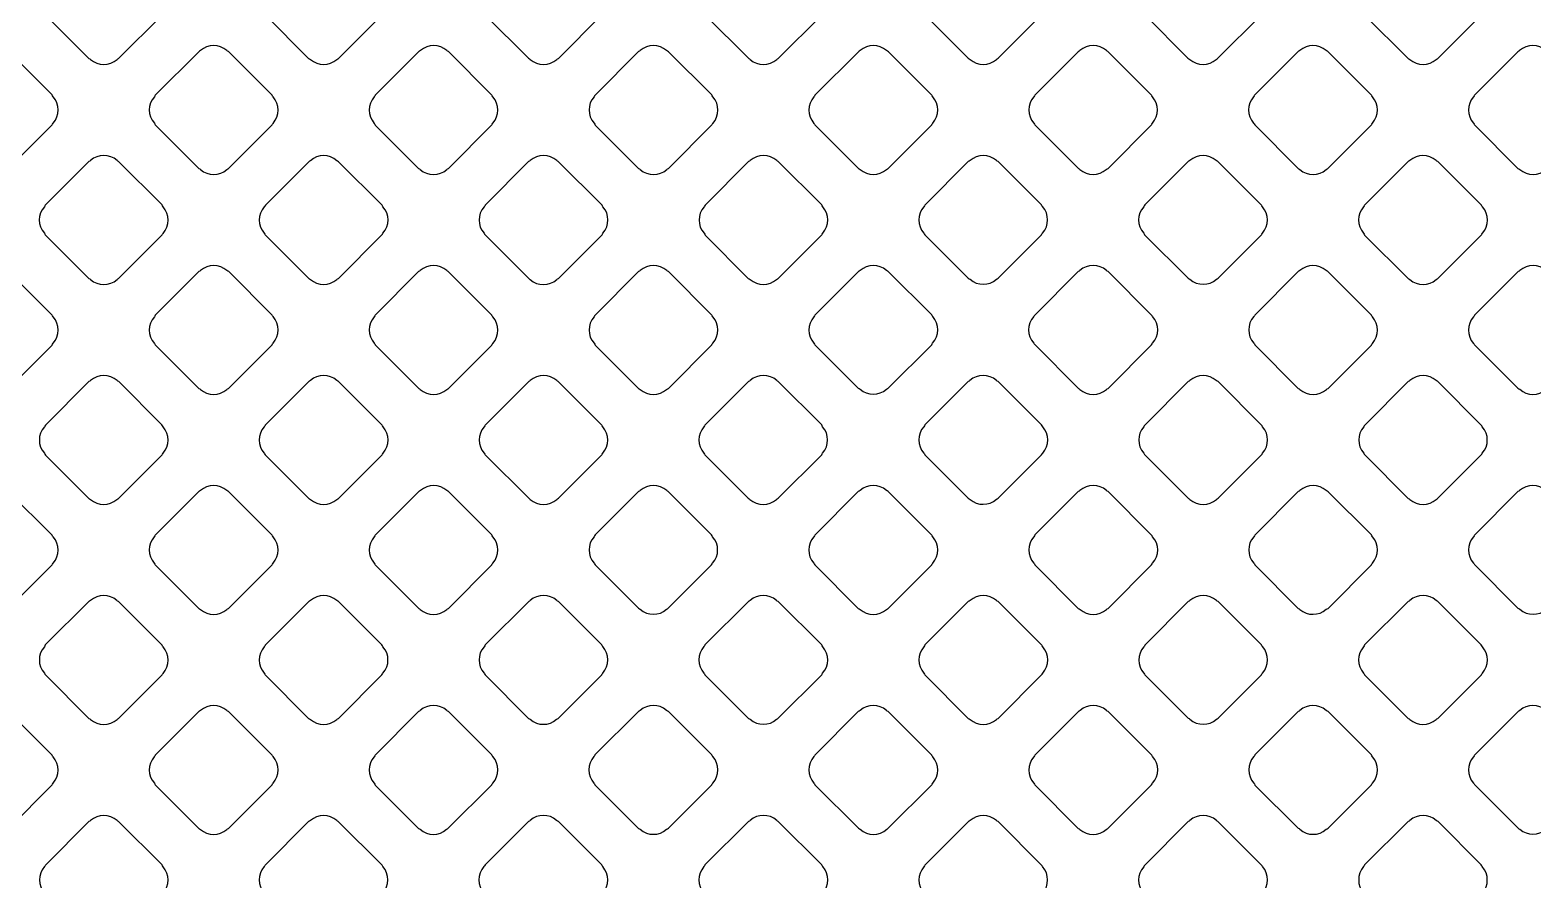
# Model space of a CAD drawing. Extents: x 3811 to 4077, y -444 to -307.
# Drawn here: x 3992.028 to 3993.501, y -380.767 to -379.935 of the extents above; entities that cross this region are included whole.
import ezdxf

# ---------------------------------------------------------------- set-up
doc = ezdxf.new("R2010")
doc.units = 0
doc.layers.add('gbr-dxf', color=7, linetype='Continuous')

msp = doc.modelspace()

# ---------------------------------------------------------------- linework, layer by layer
at = {"layer": 'gbr-dxf', "linetype": 'Continuous'}
for points in [[(3992.0423, -379.8923, 0.378939), (3992.0423, -379.9182, -0.096259), (3992.0433, -379.9199), (3992.0861, -379.9626, -0.092187), (3992.0876, -379.9636, 0.379201), (3992.1136, -379.9636, -0.095956), (3992.1152, -379.9626), (3992.1577, -379.9201, -0.096332), (3992.1587, -379.9184, 0.37981), (3992.1587, -379.8925, -0.100902), (3992.1577, -379.8907), (3992.115, -379.8481, -0.088334), (3992.1135, -379.8471, 0.3795), (3992.0875, -379.8471, -0.096259), (3992.0859, -379.8481), (3992.0433, -379.8907, -0.095895)], [(3992.2578, -379.9184, -0.092061), (3992.2587, -379.92), (3992.3014, -379.9626, -0.104246), (3992.3032, -379.9636, 0.379422), (3992.3291, -379.9636, -0.095956), (3992.3308, -379.9627), (3992.3734, -379.92, -0.096332), (3992.3744, -379.9184, 0.379308), (3992.3744, -379.8924, -0.087946), (3992.3735, -379.891), (3992.3306, -379.8481, -0.092398), (3992.3291, -379.8472, 0.37947), (3992.3031, -379.8472, -0.096723), (3992.3015, -379.8482), (3992.2588, -379.8908, -0.096857), (3992.2578, -379.8925, 0.379357)], [(3992.4735, -379.9184, -0.104293), (3992.4746, -379.9202), (3992.5169, -379.9625, -0.100824), (3992.5186, -379.9636, 0.37981), (3992.5446, -379.9636, -0.096625), (3992.5463, -379.9626), (3992.5888, -379.92, -0.096111), (3992.5898, -379.9184, 0.379511), (3992.5898, -379.8924, -0.1082), (3992.5887, -379.8906), (3992.5463, -379.8481, -0.096092), (3992.5447, -379.8472, 0.379206), (3992.5188, -379.8472, -0.096723), (3992.5171, -379.8482), (3992.4745, -379.8908, -0.096857), (3992.4735, -379.8924, 0.379731)], [(3992.689, -379.9183, -0.092711), (3992.6899, -379.9199), (3992.7328, -379.9627, -0.087875), (3992.7342, -379.9637, 0.378608), (3992.7602, -379.9636, -0.095866), (3992.7618, -379.9627), (3992.8044, -379.9201, -0.096227), (3992.8054, -379.9184, 0.378952), (3992.8054, -379.8925, -0.103956), (3992.8044, -379.8907), (3992.7617, -379.8481, -0.092456), (3992.7602, -379.8471, 0.37947), (3992.7342, -379.8471, -0.096458), (3992.7326, -379.8481), (3992.69, -379.8907, -0.096857), (3992.689, -379.8924, 0.379523)], [(3992.9045, -379.8925, 0.379249), (3992.9045, -379.9184, -0.087784), (3992.9054, -379.9199), (3992.948, -379.9625, -0.100151), (3992.9497, -379.9635, 0.379451), (3992.9757, -379.9635, -0.096157), (3992.9773, -379.9625), (3993.0199, -379.92, -0.095796), (3993.0208, -379.9184, 0.379201), (3993.0208, -379.8924, -0.09253), (3993.0199, -379.8909), (3992.9773, -379.8483, -0.096627), (3992.9756, -379.8473, 0.3795), (3992.9497, -379.8473, -0.096614), (3992.948, -379.8483), (3992.9055, -379.8908, -0.096195)], [(3993.1199, -379.9184, -0.091954), (3993.1209, -379.92), (3993.1633, -379.9625, -0.104264), (3993.1651, -379.9635, 0.37981), (3993.1911, -379.9635, -0.096625), (3993.1927, -379.9625), (3993.2354, -379.9199, -0.096111), (3993.2363, -379.9183, 0.37981), (3993.2363, -379.8923, -0.088014), (3993.2354, -379.8908), (3993.1927, -379.8481, -0.092289), (3993.1912, -379.8472, 0.379731), (3993.1652, -379.8472, -0.096723), (3993.1635, -379.8482), (3993.1209, -379.8908, -0.096857), (3993.1199, -379.8925, 0.379731)], [(3993.3355, -379.9183, -0.104392), (3993.3365, -379.9201), (3993.379, -379.9626, -0.100151), (3993.3807, -379.9636, 0.379308), (3993.4067, -379.9636, -0.09601), (3993.4083, -379.9626), (3993.4508, -379.9201, -0.096227), (3993.4518, -379.9184, 0.378952), (3993.4518, -379.8925, -0.107356), (3993.4508, -379.8906), (3993.4082, -379.8481, -0.096227), (3993.4066, -379.8471, 0.37947), (3993.3806, -379.8471, -0.096458), (3993.379, -379.8481), (3993.3365, -379.8906, -0.096627), (3993.3355, -379.8923, 0.379731)], [(3991.9346, -380.0261, -0.096625), (3991.9355, -380.0277), (3991.9782, -380.0704, -0.092233), (3991.9798, -380.0714, 0.37981), (3992.0058, -380.0714, -0.095956), (3992.0074, -380.0704), (3992.05, -380.0278, -0.096332), (3992.051, -380.0261, 0.37981), (3992.051, -380.0001, -0.10047), (3992.05, -379.9984), (3992.0075, -379.9559, -0.10399), (3992.0057, -379.9549, 0.379731), (3991.9798, -379.9549, -0.096458), (3991.9781, -379.9559), (3991.9355, -379.9984, -0.096627), (3991.9346, -380.0001, 0.379731)], [(3992.1502, -380.0261, -0.09253), (3992.1511, -380.0277), (3992.1939, -380.0705, -0.088207), (3992.1954, -380.0714, 0.379451), (3992.2214, -380.0714, -0.096117), (3992.223, -380.0704), (3992.2656, -380.0278, -0.095796), (3992.2666, -380.0262, 0.37889), (3992.2666, -380.0002, -0.087947), (3992.2657, -379.9987), (3992.2228, -379.9559, -0.092228), (3992.2213, -379.955, 0.379249), (3992.1953, -379.955, -0.096723), (3992.1937, -379.956), (3992.1511, -379.9985, -0.096857), (3992.1502, -380.0001, 0.379731)], [(3992.3657, -380.0262, -0.099964), (3992.3667, -380.0279), (3992.4092, -380.0704, -0.096332), (3992.4108, -380.0714, 0.37981), (3992.4368, -380.0714, -0.096625), (3992.4384, -380.0704), (3992.481, -380.0278, -0.096111), (3992.482, -380.0261, 0.37981), (3992.482, -380.0002, -0.096458), (3992.481, -379.9985), (3992.4384, -379.9558, -0.083733), (3992.437, -379.955, 0.379731), (3992.411, -379.955, -0.096723), (3992.4093, -379.9559), (3992.3667, -379.9986, -0.096857), (3992.3657, -380.0002, 0.379731)], [(3992.5812, -380.0001, 0.37947), (3992.5812, -380.0261, -0.108153), (3992.5823, -380.0279), (3992.6247, -380.0703, -0.10399), (3992.6265, -380.0714, 0.37975), (3992.6525, -380.0714, -0.096265), (3992.6541, -380.0704), (3992.6967, -380.0278, -0.096092), (3992.6976, -380.0262, 0.378825), (3992.6977, -380.0002, -0.104141), (3992.6966, -379.9984), (3992.6542, -379.956, -0.108072), (3992.6523, -379.9549, 0.378645), (3992.6264, -379.9549, -0.095862), (3992.6248, -379.9559), (3992.5822, -379.9985, -0.096423)], [(3992.7967, -380.0262, -0.083622), (3992.7976, -380.0276), (3992.8403, -380.0703, -0.095895), (3992.842, -380.0713, 0.379169), (3992.8679, -380.0713, -0.095956), (3992.8696, -380.0703), (3992.9121, -380.0277, -0.096332), (3992.9131, -380.0261, 0.37981), (3992.9131, -380.0001, -0.096723), (3992.9121, -379.9985), (3992.8697, -379.956, -0.100519), (3992.8679, -379.955, 0.379731), (3992.842, -379.955, -0.096458), (3992.8403, -379.956), (3992.7977, -379.9986, -0.096627), (3992.7967, -380.0002, 0.379523)], [(3993.0122, -380.0261, -0.091954), (3993.0132, -380.0277), (3993.0559, -380.0704, -0.087638), (3993.0573, -380.0713, 0.37981), (3993.0833, -380.0713, -0.096625), (3993.085, -380.0703), (3993.1276, -380.0277, -0.096111), (3993.1285, -380.0261, 0.37981), (3993.1285, -380.0001, -0.088014), (3993.1276, -379.9986), (3993.0849, -379.9559, -0.092289), (3993.0834, -379.955, 0.379731), (3993.0574, -379.955, -0.096723), (3993.0557, -379.956), (3993.0132, -379.9985, -0.096857), (3993.0122, -380.0001, 0.379731)], [(3993.2277, -380.026, -0.103884), (3993.2287, -380.0278), (3993.2712, -380.0704, -0.100093), (3993.2729, -380.0714, 0.379422), (3993.2989, -380.0714, -0.096625), (3993.3005, -380.0704), (3993.3431, -380.0278, -0.096111), (3993.3441, -380.0261, 0.37981), (3993.3441, -380.0001, -0.09253), (3993.3432, -379.9986), (3993.3005, -379.9559, -0.096627), (3993.2988, -379.9549, 0.379357), (3993.2729, -379.9549, -0.095968), (3993.2712, -379.9559), (3993.2286, -379.9985, -0.096328), (3993.2277, -380.0001, 0.379)], [(3993.4432, -380.0261, -0.096625), (3993.4442, -380.0278), (3993.4867, -380.0703, -0.107961), (3993.4886, -380.0713, 0.37981), (3993.5146, -380.0713, -0.095956), (3993.5162, -380.0704), (3993.5587, -380.0279, -0.096332), (3993.5597, -380.0262, 0.37981), (3993.5597, -380.0002, -0.10047), (3993.5587, -379.9985), (3993.5162, -379.956, -0.10399), (3993.5144, -379.955, 0.379731), (3993.4884, -379.955, -0.096458), (3993.4868, -379.956), (3993.4442, -379.9985, -0.096627), (3993.4432, -380.0002, 0.379731)], [(3992.0424, -380.1339, -0.092348), (3992.0433, -380.1355), (3992.0861, -380.1783, -0.088202), (3992.0876, -380.1792, 0.37981), (3992.1136, -380.1792, -0.095956), (3992.1152, -380.1782), (3992.1578, -380.1356, -0.096332), (3992.1588, -380.134, 0.37981), (3992.1588, -380.108, -0.104392), (3992.1578, -380.1062), (3992.1152, -380.0636, -0.092233), (3992.1136, -380.0626, 0.379731), (3992.0877, -380.0626, -0.096458), (3992.086, -380.0636), (3992.0433, -380.1063, -0.096627), (3992.0424, -380.1079, 0.379731)], [(3992.258, -380.1339, -0.09253), (3992.2589, -380.1355), (3992.3016, -380.1782, -0.088207), (3992.3031, -380.1791, 0.37981), (3992.3291, -380.1791, -0.096625), (3992.3307, -380.1781), (3992.3733, -380.1355, -0.096111), (3992.3743, -380.1339, 0.37981), (3992.3743, -380.1079, -0.088014), (3992.3734, -380.1064), (3992.3307, -380.0638, -0.092289), (3992.3291, -380.0628, 0.379731), (3992.3031, -380.0628, -0.096723), (3992.3015, -380.0638), (3992.259, -380.1063, -0.096857), (3992.258, -380.108, 0.379731)], [(3992.4734, -380.1339, -0.096117), (3992.4743, -380.1356), (3992.5171, -380.1783, -0.09197), (3992.5186, -380.1793, 0.37889), (3992.5446, -380.1792, -0.096117), (3992.5462, -380.1783), (3992.589, -380.1355, -0.095895), (3992.5899, -380.1339, 0.379201), (3992.5899, -380.1079, -0.083317), (3992.589, -380.1065), (3992.5461, -380.0636, -0.088202), (3992.5446, -380.0627, 0.379731), (3992.5187, -380.0627, -0.096458), (3992.517, -380.0637), (3992.4744, -380.1063, -0.096627), (3992.4734, -380.108, 0.3795)], [(3992.689, -380.108, 0.379249), (3992.689, -380.1339, -0.104392), (3992.6901, -380.1357), (3992.7324, -380.1781, -0.100151), (3992.7342, -380.1791, 0.379451), (3992.7601, -380.1791, -0.09601), (3992.7618, -380.1781), (3992.8043, -380.1355, -0.095895), (3992.8053, -380.1339, 0.378934), (3992.8053, -380.1079, -0.107475), (3992.8043, -380.1061), (3992.7618, -380.0637, -0.095759), (3992.7602, -380.0627, 0.378884), (3992.7343, -380.0627, -0.096614), (3992.7326, -380.0637), (3992.69, -380.1063, -0.096195)], [(3992.9044, -380.1339, -0.083622), (3992.9053, -380.1353), (3992.948, -380.178, -0.095686), (3992.9497, -380.179, 0.379169), (3992.9756, -380.179, -0.096625), (3992.9773, -380.178), (3993.0198, -380.1354, -0.096111), (3993.0208, -380.1338, 0.37981), (3993.0208, -380.1078, -0.096458), (3993.0198, -380.1062), (3992.9774, -380.0637, -0.100824), (3992.9756, -380.0627, 0.379731), (3992.9497, -380.0627, -0.096723), (3992.948, -380.0637), (3992.9054, -380.1063, -0.096627), (3992.9044, -380.1079, 0.379523)], [(3993.1199, -380.1338, -0.087613), (3993.1208, -380.1353), (3993.1636, -380.178, -0.100073), (3993.1653, -380.179, 0.379201), (3993.1912, -380.179, -0.096625), (3993.1929, -380.178), (3993.2354, -380.1356, -0.096111), (3993.2363, -380.1339, 0.37981), (3993.2363, -380.1079, -0.09253), (3993.2354, -380.1064), (3993.1927, -380.0637, -0.096627), (3993.191, -380.0627, 0.379357), (3993.1651, -380.0627, -0.095968), (3993.1634, -380.0637), (3993.1209, -380.1062, -0.096328), (3993.1199, -380.1079, 0.379112)], [(3993.3355, -380.1339, -0.104392), (3993.3365, -380.1357), (3993.379, -380.1782, -0.100151), (3993.3807, -380.1792, 0.379308), (3993.4067, -380.1792, -0.09601), (3993.4083, -380.1782), (3993.451, -380.1356, -0.096227), (3993.452, -380.1339, 0.379191), (3993.452, -380.108, -0.092029), (3993.451, -380.1064), (3993.4083, -380.0637, -0.096539), (3993.4066, -380.0627, 0.379249), (3993.3807, -380.0627, -0.096458), (3993.379, -380.0637), (3993.3365, -380.1063, -0.096627), (3993.3355, -380.1079, 0.379731)], [(3991.9346, -380.2157, 0.378406), (3991.9346, -380.2416, -0.10813), (3991.9357, -380.2435), (3991.9781, -380.2859, -0.103902), (3991.9799, -380.287, 0.37857), (3992.0058, -380.287, -0.09601), (3992.0075, -380.286), (3992.0501, -380.2434, -0.096227), (3992.051, -380.2417, 0.379422), (3992.051, -380.2158, -0.104293), (3992.05, -380.214), (3992.0076, -380.1716, -0.108174), (3992.0057, -380.1705, 0.379471), (3991.9798, -380.1705, -0.095968), (3991.9781, -380.1715), (3991.9356, -380.2141, -0.096301)], [(3992.1502, -380.2418, -0.087784), (3992.1511, -380.2432), (3992.1939, -380.286, -0.083651), (3992.1953, -380.2869, 0.37981), (3992.2212, -380.2869, -0.096458), (3992.2229, -380.2859), (3992.2656, -380.2432, -0.096627), (3992.2666, -380.2416, 0.37981), (3992.2666, -380.2156, -0.092348), (3992.2656, -380.214), (3992.2231, -380.1715, -0.096111), (3992.2214, -380.1705, 0.379731), (3992.1954, -380.1705, -0.096458), (3992.1938, -380.1715), (3992.1511, -380.2141, -0.096627), (3992.1502, -380.2158, 0.379731)], [(3992.3657, -380.2157, 0.379249), (3992.3657, -380.2416, -0.096458), (3992.3667, -380.2433), (3992.4094, -380.2859, -0.092289), (3992.4109, -380.2869, 0.37981), (3992.4369, -380.2869, -0.096625), (3992.4386, -380.2859), (3992.481, -380.2434, -0.096111), (3992.482, -380.2418, 0.379308), (3992.482, -380.2158, -0.100402), (3992.481, -380.2141), (3992.4383, -380.1714, -0.088435), (3992.4368, -380.1705, 0.379112), (3992.4109, -380.1705, -0.096259), (3992.4092, -380.1714), (3992.3667, -380.214, -0.096539)], [(3992.5812, -380.2417, -0.104392), (3992.5823, -380.2435), (3992.6246, -380.2859, -0.100151), (3992.6264, -380.2869, 0.37981), (3992.6523, -380.2869, -0.095956), (3992.654, -380.2859), (3992.6966, -380.2433, -0.096332), (3992.6976, -380.2416, 0.37981), (3992.6976, -380.2157, -0.092348), (3992.6966, -380.2141), (3992.6541, -380.1715, -0.096111), (3992.6524, -380.1705, 0.379731), (3992.6264, -380.1705, -0.096458), (3992.6248, -380.1715), (3992.5822, -380.2141, -0.096627), (3992.5812, -380.2157, 0.379731)], [(3992.7967, -380.2417, -0.096458), (3992.7977, -380.2433), (3992.84, -380.2857, -0.108174), (3992.8419, -380.2867, 0.37981), (3992.8679, -380.2867, -0.096625), (3992.8695, -380.2857), (3992.9121, -380.2432, -0.096111), (3992.913, -380.2416, 0.379511), (3992.9131, -380.2156, -0.099971), (3992.9121, -380.2139), (3992.8696, -380.1715, -0.103421), (3992.8679, -380.1704, 0.379206), (3992.8419, -380.1705, -0.096458), (3992.8403, -380.1714), (3992.7977, -380.214, -0.096857), (3992.7967, -380.2157, 0.379731)], [(3993.0121, -380.2156, 0.37903), (3993.0121, -380.2416, -0.087916), (3993.0131, -380.243), (3993.056, -380.286, -0.083), (3993.0574, -380.2869, 0.379169), (3993.0834, -380.2869, -0.096625), (3993.085, -380.2859), (3993.1277, -380.2432, -0.096111), (3993.1287, -380.2416, 0.379308), (3993.1287, -380.2156, -0.092315), (3993.1277, -380.2141), (3993.085, -380.1713, -0.096527), (3993.0834, -380.1704, 0.379112), (3993.0574, -380.1704, -0.096259), (3993.0558, -380.1713), (3993.0131, -380.214, -0.096227)], [(3993.2278, -380.2416, -0.100082), (3993.2288, -380.2433), (3993.2714, -380.2859, -0.095895), (3993.2731, -380.2869, 0.379201), (3993.299, -380.2869, -0.096625), (3993.3007, -380.2859), (3993.3431, -380.2434, -0.096111), (3993.3441, -380.2418, 0.379451), (3993.3441, -380.2158, -0.096259), (3993.3432, -380.2142), (3993.3005, -380.1715, -0.100215), (3993.2988, -380.1705, 0.379249), (3993.2729, -380.1705, -0.096458), (3993.2712, -380.1715), (3993.2288, -380.214, -0.096627), (3993.2278, -380.2156, 0.3795)], [(3993.4432, -380.2158, 0.379249), (3993.4432, -380.2418, -0.092348), (3993.4442, -380.2433), (3993.4867, -380.2858, -0.104311), (3993.4885, -380.2868, 0.379451), (3993.5144, -380.2869, -0.096117), (3993.5161, -380.2859), (3993.5587, -380.2432, -0.095895), (3993.5597, -380.2416, 0.379201), (3993.5597, -380.2156, -0.087784), (3993.5588, -380.2142), (3993.5161, -380.1715, -0.092289), (3993.5145, -380.1705, 0.3795), (3993.4886, -380.1705, -0.096614), (3993.4869, -380.1715), (3993.4442, -380.2142, -0.096195)], [(3992.0424, -380.3235, 0.37915), (3992.0424, -380.3495, -0.104104), (3992.0434, -380.3513), (3992.0859, -380.3937, -0.099605), (3992.0876, -380.3947, 0.379163), (3992.1135, -380.3947, -0.095956), (3992.1151, -380.3937), (3992.1577, -380.3511, -0.096111), (3992.1587, -380.3495, 0.37981), (3992.1587, -380.3235, -0.108195), (3992.1576, -380.3216), (3992.1153, -380.2793, -0.096627), (3992.1136, -380.2783, 0.3795), (3992.0877, -380.2783, -0.096614), (3992.086, -380.2793), (3992.0434, -380.3219, -0.095895)], [(3992.2578, -380.3495, -0.083317), (3992.2587, -380.3509), (3992.3015, -380.3937, -0.096111), (3992.3032, -380.3947, 0.37981), (3992.3291, -380.3947, -0.095956), (3992.3308, -380.3937), (3992.3734, -380.3511, -0.096332), (3992.3744, -380.3494, 0.37981), (3992.3744, -380.3235, -0.096625), (3992.3734, -380.3218), (3992.3308, -380.2792, -0.100151), (3992.3291, -380.2782, 0.379731), (3992.3031, -380.2782, -0.096458), (3992.3015, -380.2792), (3992.2588, -380.3219, -0.096627), (3992.2578, -380.3235, 0.379731)], [(3992.4735, -380.3235, 0.37947), (3992.4735, -380.3494, -0.096458), (3992.4745, -380.3511), (3992.5171, -380.3936, -0.092289), (3992.5186, -380.3946, 0.379308), (3992.5446, -380.3946, -0.095866), (3992.5462, -380.3936), (3992.5888, -380.3511, -0.095585), (3992.5897, -380.3495, 0.379422), (3992.5897, -380.3235, -0.100902), (3992.5887, -380.3218), (3992.5461, -380.2792, -0.088334), (3992.5447, -380.2783, 0.379357), (3992.5187, -380.2783, -0.096507), (3992.5171, -380.2792), (3992.4745, -380.3218, -0.096527)], [(3992.6889, -380.3494, -0.099964), (3992.6899, -380.3511), (3992.7324, -380.3936, -0.096332), (3992.734, -380.3946, 0.37981), (3992.76, -380.3946, -0.096625), (3992.7616, -380.3936), (3992.8043, -380.351, -0.096111), (3992.8052, -380.3494, 0.37981), (3992.8052, -380.3234, -0.096458), (3992.8043, -380.3217), (3992.7616, -380.2791, -0.083733), (3992.7602, -380.2782, 0.379731), (3992.7342, -380.2782, -0.096723), (3992.7326, -380.2791), (3992.6899, -380.3218, -0.096857), (3992.6889, -380.3235, 0.379731)], [(3992.9044, -380.3493, -0.095968), (3992.9053, -380.351), (3992.9479, -380.3935, -0.107982), (3992.9497, -380.3946, 0.379422), (3992.9757, -380.3945, -0.096625), (3992.9773, -380.3936), (3993.0199, -380.351, -0.096111), (3993.0209, -380.3494, 0.379451), (3993.0209, -380.3234, -0.099971), (3993.0199, -380.3217), (3992.9773, -380.2792, -0.103923), (3992.9755, -380.2781, 0.379249), (3992.9496, -380.2782, -0.096723), (3992.948, -380.2791), (3992.9054, -380.3217, -0.096627), (3992.9044, -380.3234, 0.379357)], [(3993.1199, -380.3494, -0.083622), (3993.1208, -380.3508), (3993.1637, -380.3937, -0.096195), (3993.1653, -380.3946, 0.379201), (3993.1913, -380.3946, -0.096625), (3993.1929, -380.3936), (3993.2355, -380.3511, -0.096111), (3993.2365, -380.3494, 0.379308), (3993.2365, -380.3235, -0.096507), (3993.2355, -380.3218), (3993.1929, -380.2792, -0.10077), (3993.1911, -380.2782, 0.37947), (3993.1652, -380.2782, -0.096458), (3993.1635, -380.2792), (3993.1209, -380.3218, -0.096857), (3993.12, -380.3235, 0.3795)], [(3993.3356, -380.3235, 0.378939), (3993.3356, -380.3494, -0.096117), (3993.3366, -380.3511), (3993.3792, -380.3937, -0.091578), (3993.3807, -380.3946, 0.37889), (3993.4067, -380.3946, -0.096157), (3993.4083, -380.3936), (3993.4508, -380.3511, -0.096332), (3993.4518, -380.3495, 0.37981), (3993.4518, -380.3235, -0.100285), (3993.4508, -380.3218), (3993.4082, -380.2792, -0.087865), (3993.4067, -380.2783, 0.379228), (3993.3808, -380.2783, -0.096614), (3993.3791, -380.2793), (3993.3366, -380.3218, -0.096539)], [(3991.9347, -380.4572, -0.103917), (3991.9357, -380.459), (3991.9781, -380.5014, -0.10046), (3991.9798, -380.5024, 0.37981), (3992.0058, -380.5024, -0.096625), (3992.0074, -380.5014), (3992.05, -380.4589, -0.096332), (3992.051, -380.4572, 0.379511), (3992.051, -380.4313, -0.092052), (3992.05, -380.4297), (3992.0074, -380.3871, -0.095759), (3992.0058, -380.3861, 0.379206), (3991.9798, -380.3861, -0.096458), (3991.9782, -380.3871), (3991.9357, -380.4296, -0.096857), (3991.9347, -380.4313, 0.379731)], [(3992.1501, -380.4572, -0.100588), (3992.1511, -380.4589), (3992.1937, -380.5016, -0.095686), (3992.1954, -380.5025, 0.379169), (3992.2213, -380.5025, -0.096625), (3992.2229, -380.5015), (3992.2656, -380.4589, -0.096111), (3992.2666, -380.4572, 0.37981), (3992.2666, -380.4313, -0.096458), (3992.2656, -380.4296), (3992.223, -380.387, -0.100824), (3992.2213, -380.386, 0.379731), (3992.1953, -380.386, -0.096625), (3992.1937, -380.387), (3992.1511, -380.4296, -0.096111), (3992.1501, -380.4312, 0.379523)], [(3992.3657, -380.4573, -0.092348), (3992.3667, -380.4588), (3992.4093, -380.5015, -0.088202), (3992.4108, -380.5024, 0.37981), (3992.4368, -380.5024, -0.095956), (3992.4384, -380.5014), (3992.481, -380.4588, -0.096332), (3992.482, -380.4572, 0.37981), (3992.482, -380.4312, -0.104392), (3992.481, -380.4294), (3992.4385, -380.3869, -0.092233), (3992.437, -380.386, 0.379731), (3992.411, -380.386, -0.096458), (3992.4093, -380.387), (3992.3667, -380.4296, -0.096627), (3992.3657, -380.4313, 0.379731)], [(3992.5812, -380.4571, -0.096458), (3992.5822, -380.4588), (3992.6248, -380.5013, -0.092289), (3992.6263, -380.5023, 0.37981), (3992.6523, -380.5023, -0.096625), (3992.6539, -380.5013), (3992.6964, -380.4588, -0.096111), (3992.6974, -380.4572, 0.37981), (3992.6974, -380.4312, -0.100399), (3992.6964, -380.4295), (3992.6538, -380.3869, -0.088207), (3992.6524, -380.386, 0.379731), (3992.6264, -380.386, -0.096723), (3992.6247, -380.387), (3992.5822, -380.4295, -0.096857), (3992.5812, -380.4312, 0.379731)], [(3992.7965, -380.4572, -0.092162), (3992.7975, -380.4587), (3992.8401, -380.5014, -0.103923), (3992.8419, -380.5024, 0.379201), (3992.8679, -380.5024, -0.096625), (3992.8695, -380.5014), (3992.9121, -380.4588, -0.096111), (3992.9131, -380.4571, 0.379451), (3992.9131, -380.4312, -0.087916), (3992.9122, -380.4297), (3992.8694, -380.3868, -0.092187), (3992.8678, -380.3859, 0.379249), (3992.8419, -380.3859, -0.096458), (3992.8402, -380.3869), (3992.7975, -380.4296, -0.096627), (3992.7966, -380.4312, 0.3795)], [(3993.0122, -380.4571, -0.10047), (3993.0132, -380.4589), (3993.0558, -380.5015, -0.096111), (3993.0575, -380.5024, 0.37981), (3993.0834, -380.5024, -0.095956), (3993.0851, -380.5015), (3993.1277, -380.4588, -0.096332), (3993.1287, -380.4572, 0.379511), (3993.1287, -380.4312, -0.096117), (3993.1277, -380.4296), (3993.0851, -380.3869, -0.099933), (3993.0834, -380.3859, 0.379206), (3993.0574, -380.386, -0.096723), (3993.0558, -380.3869), (3993.0132, -380.4295, -0.096627), (3993.0122, -380.4312, 0.379731)], [(3993.2278, -380.4572, -0.096614), (3993.2288, -380.4588), (3993.2714, -380.5014, -0.092413), (3993.273, -380.5024, 0.379201), (3993.2989, -380.5023, -0.095956), (3993.3006, -380.5014), (3993.3432, -380.4588, -0.096332), (3993.3441, -380.4571, 0.379308), (3993.3442, -380.4312, -0.100076), (3993.3432, -380.4295), (3993.3007, -380.3871, -0.10417), (3993.2989, -380.3861, 0.37947), (3993.273, -380.3861, -0.096458), (3993.2713, -380.387), (3993.2288, -380.4296, -0.096627), (3993.2278, -380.4312, 0.3795)], [(3993.4432, -380.4571, -0.087946), (3993.4441, -380.4586), (3993.4868, -380.5013, -0.100093), (3993.4886, -380.5023, 0.378897), (3993.5145, -380.5023, -0.096528), (3993.5161, -380.5014), (3993.5587, -380.4588, -0.095916), (3993.5596, -380.4572, 0.379011), (3993.5596, -380.4313, -0.092061), (3993.5587, -380.4297), (3993.516, -380.387, -0.096227), (3993.5144, -380.386, 0.37947), (3993.4884, -380.386, -0.096458), (3993.4868, -380.387), (3993.4442, -380.4296, -0.096627), (3993.4432, -380.4312, 0.379357)], [(3992.0424, -380.5649, -0.10047), (3992.0434, -380.5667), (3992.086, -380.6093, -0.096111), (3992.0876, -380.6102, 0.37981), (3992.1136, -380.6102, -0.095956), (3992.1152, -380.6093), (3992.1578, -380.5667, -0.096332), (3992.1587, -380.5651, 0.379511), (3992.1588, -380.5391, -0.096117), (3992.1578, -380.5375), (3992.1149, -380.4946, -0.083081), (3992.1135, -380.4937, 0.379206), (3992.0876, -380.4938, -0.096458), (3992.0859, -380.4947), (3992.0433, -380.5373, -0.096627), (3992.0424, -380.539, 0.379731)], [(3992.2579, -380.5391, 0.37903), (3992.2579, -380.565, -0.100588), (3992.2589, -380.5667), (3992.3014, -380.6093, -0.095895), (3992.3031, -380.6102, 0.378847), (3992.329, -380.6102, -0.096117), (3992.3306, -380.6092), (3992.3733, -380.5665, -0.095796), (3992.3743, -380.5649, 0.379201), (3992.3743, -380.539, -0.096458), (3992.3733, -380.5373), (3992.3308, -380.4948, -0.100824), (3992.3291, -380.4938, 0.3795), (3992.3032, -380.4938, -0.096614), (3992.3015, -380.4948), (3992.2589, -380.5375, -0.096539)], [(3992.4734, -380.539, 0.37947), (3992.4734, -380.5649, -0.092348), (3992.4743, -380.5665), (3992.517, -380.6092, -0.088202), (3992.5185, -380.6101, 0.379451), (3992.5445, -380.6101, -0.096259), (3992.5461, -380.6092), (3992.5888, -380.5665, -0.096539), (3992.5897, -380.5648, 0.379201), (3992.5897, -380.5389, -0.103917), (3992.5887, -380.5371), (3992.5462, -380.4946, -0.092072), (3992.5447, -380.4937, 0.379357), (3992.5187, -380.4937, -0.096462), (3992.5171, -380.4946), (3992.4744, -380.5373, -0.096726)], [(3992.6889, -380.5389, 0.379249), (3992.6889, -380.5648, -0.096458), (3992.6899, -380.5665), (3992.7326, -380.6092, -0.092289), (3992.7342, -380.6101, 0.37981), (3992.7601, -380.6101, -0.096625), (3992.7618, -380.6091), (3992.8043, -380.5666, -0.096111), (3992.8052, -380.565, 0.379308), (3992.8053, -380.5391, -0.100402), (3992.8043, -380.5373), (3992.7615, -380.4946, -0.088435), (3992.76, -380.4937, 0.379112), (3992.7341, -380.4937, -0.096259), (3992.7325, -380.4946), (3992.6899, -380.5372, -0.096539)], [(3992.9045, -380.5649, -0.104392), (3992.9055, -380.5667), (3992.948, -380.6092, -0.100151), (3992.9497, -380.6102, 0.37981), (3992.9757, -380.6102, -0.095956), (3992.9773, -380.6092), (3993.0199, -380.5666, -0.096332), (3993.0209, -380.565, 0.37981), (3993.0209, -380.539, -0.092348), (3993.02, -380.5374), (3992.9773, -380.4947, -0.096111), (3992.9756, -380.4938, 0.379731), (3992.9497, -380.4938, -0.096458), (3992.948, -380.4947), (3992.9054, -380.5373, -0.096627), (3992.9045, -380.539, 0.379731)], [(3993.12, -380.565, -0.09601), (3993.121, -380.5666), (3993.1634, -380.609, -0.10771), (3993.1653, -380.6101, 0.378952), (3993.1912, -380.6101, -0.095866), (3993.1928, -380.6091), (3993.2354, -380.5665, -0.096227), (3993.2364, -380.5649, 0.379191), (3993.2364, -380.5389, -0.099971), (3993.2354, -380.5372), (3993.193, -380.4948, -0.103673), (3993.1912, -380.4938, 0.378939), (3993.1653, -380.4938, -0.096614), (3993.1636, -380.4948), (3993.121, -380.5374, -0.096539), (3993.12, -380.5391, 0.378699)], [(3993.3355, -380.5649, -0.091768), (3993.3364, -380.5664), (3993.3793, -380.6093, -0.087303), (3993.3807, -380.6102, 0.378608), (3993.4066, -380.6102, -0.095866), (3993.4083, -380.6092), (3993.4509, -380.5666, -0.095916), (3993.4519, -380.5649, 0.379422), (3993.4519, -380.539, -0.104392), (3993.4508, -380.5372), (3993.4083, -380.4946, -0.092233), (3993.4067, -380.4937, 0.379762), (3993.3808, -380.4937, -0.096225), (3993.3791, -380.4947), (3993.3365, -380.5373, -0.096527), (3993.3355, -380.539, 0.378789)], [(3991.9347, -380.6726, -0.10047), (3991.9357, -380.6743), (3991.9783, -380.7169, -0.096111), (3991.9799, -380.7179, 0.379308), (3992.0059, -380.7179, -0.09601), (3992.0075, -380.717), (3992.0501, -380.6744, -0.096227), (3992.051, -380.6728, 0.378952), (3992.051, -380.6469, -0.095968), (3992.0501, -380.6452), (3992.0074, -380.6026, -0.10077), (3992.0057, -380.6016, 0.37947), (3991.9798, -380.6016, -0.096458), (3991.9781, -380.6026), (3991.9357, -380.645, -0.096627), (3991.9347, -380.6467, 0.379731)], [(3992.1501, -380.6469, 0.379249), (3992.1502, -380.6728, -0.096625), (3992.1511, -380.6744), (3992.1937, -380.717, -0.092233), (3992.1953, -380.718, 0.379451), (3992.2212, -380.718, -0.09601), (3992.2229, -380.717), (3992.2656, -380.6743, -0.095895), (3992.2665, -380.6727, 0.378934), (3992.2665, -380.6467, -0.082876), (3992.2657, -380.6453), (3992.2228, -380.6025, -0.08787), (3992.2213, -380.6016, 0.378884), (3992.1954, -380.6016, -0.096614), (3992.1937, -380.6026), (3992.1511, -380.6452, -0.096195)], [(3992.3656, -380.6727, -0.100588), (3992.3666, -380.6745), (3992.4091, -380.717, -0.095686), (3992.4107, -380.7179, 0.379169), (3992.4367, -380.7179, -0.096625), (3992.4383, -380.7169), (3992.481, -380.6743, -0.096111), (3992.482, -380.6726, 0.37981), (3992.482, -380.6467, -0.096458), (3992.481, -380.645), (3992.4385, -380.6025, -0.100824), (3992.4368, -380.6015, 0.379731), (3992.4108, -380.6015, -0.096723), (3992.4092, -380.6025), (3992.3666, -380.6451, -0.096857), (3992.3656, -380.6468, 0.379523)], [(3992.5811, -380.6726, -0.096625), (3992.5821, -380.6743), (3992.6248, -380.717, -0.092233), (3992.6264, -380.7179, 0.379451), (3992.6523, -380.7179, -0.096259), (3992.654, -380.7169), (3992.6966, -380.6743, -0.095895), (3992.6976, -380.6726, 0.378779), (3992.6976, -380.6467, -0.099643), (3992.6966, -380.645), (3992.6541, -380.6025, -0.104246), (3992.6523, -380.6014, 0.37947), (3992.6263, -380.6015, -0.096458), (3992.6247, -380.6024), (3992.5821, -380.645, -0.096627), (3992.5811, -380.6467, 0.379731)], [(3992.7967, -380.6467, 0.379249), (3992.7967, -380.6727, -0.088014), (3992.7976, -380.6742), (3992.8403, -380.7169, -0.100824), (3992.842, -380.7179, 0.37981), (3992.868, -380.7179, -0.096625), (3992.8696, -380.7169), (3992.9121, -380.6744, -0.096111), (3992.9131, -380.6728, 0.379308), (3992.9131, -380.6468, -0.092315), (3992.9122, -380.6453), (3992.8695, -380.6025, -0.096527), (3992.8678, -380.6015, 0.379112), (3992.8419, -380.6015, -0.096259), (3992.8402, -380.6025), (3992.7976, -380.6451, -0.096539)], [(3993.0122, -380.6728, -0.096117), (3993.0132, -380.6744), (3993.0558, -380.717, -0.091578), (3993.0574, -380.718, 0.378747), (3993.0833, -380.718, -0.09601), (3993.0849, -380.717), (3993.1277, -380.6742, -0.096227), (3993.1287, -380.6726, 0.379422), (3993.1287, -380.6466, -0.083601), (3993.1278, -380.6452), (3993.085, -380.6025, -0.088202), (3993.0835, -380.6015, 0.379731), (3993.0575, -380.6015, -0.096458), (3993.0559, -380.6025), (3993.0132, -380.6452, -0.096627), (3993.0122, -380.6468, 0.3795)], [(3993.2278, -380.6726, -0.107356), (3993.2288, -380.6745), (3993.2712, -380.7168, -0.104246), (3993.273, -380.7179, 0.378897), (3993.2989, -380.7179, -0.09601), (3993.3006, -380.7169), (3993.3432, -380.6743, -0.096036), (3993.3442, -380.6727, 0.378427), (3993.3442, -380.6468, -0.10407), (3993.3431, -380.645), (3993.3007, -380.6026, -0.107858), (3993.2988, -380.6015, 0.378645), (3993.2729, -380.6015, -0.095968), (3993.2713, -380.6025), (3993.2288, -380.645, -0.096527), (3993.2278, -380.6467, 0.379)], [(3993.4432, -380.6468, 0.378889), (3993.4432, -380.6727, -0.083226), (3993.4441, -380.6741), (3993.4869, -380.7169, -0.096212), (3993.4885, -380.7178, 0.379639), (3993.5145, -380.7178, -0.096625), (3993.5161, -380.7169), (3993.5587, -380.6743, -0.096111), (3993.5597, -380.6726, 0.379451), (3993.5597, -380.6467, -0.096259), (3993.5587, -380.645), (3993.5161, -380.6025, -0.100073), (3993.5144, -380.6015, 0.378645), (3993.4885, -380.6015, -0.096355), (3993.4869, -380.6025), (3993.4442, -380.6452, -0.095997)], [(3992.0425, -380.7545, 0.379249), (3992.0425, -380.7805, -0.096625), (3992.0435, -380.7821), (3992.086, -380.8247, -0.092233), (3992.0876, -380.8256, 0.37981), (3992.1136, -380.8256, -0.095956), (3992.1152, -380.8247), (3992.1577, -380.7822, -0.096332), (3992.1587, -380.7805, 0.379451), (3992.1587, -380.7546, -0.100514), (3992.1577, -380.7528), (3992.1151, -380.7102, -0.087648), (3992.1136, -380.7093, 0.378939), (3992.0877, -380.7093, -0.096614), (3992.086, -380.7103), (3992.0434, -380.7529, -0.096195)], [(3992.2578, -380.7545, 0.379249), (3992.2579, -380.7805, -0.095956), (3992.2588, -380.7821), (3992.3014, -380.8247, -0.092072), (3992.303, -380.8257, 0.37975), (3992.3289, -380.8257, -0.096225), (3992.3306, -380.8247), (3992.3732, -380.782, -0.096737), (3992.3742, -380.7804, 0.378825), (3992.3742, -380.7545, -0.083252), (3992.3734, -380.7531), (3992.3305, -380.7102, -0.087875), (3992.329, -380.7093, 0.378884), (3992.3031, -380.7093, -0.096969), (3992.3014, -380.7103), (3992.2588, -380.7529, -0.096842)], [(3992.4733, -380.7804, -0.103969), (3992.4743, -380.7822), (3992.5169, -380.8247, -0.100011), (3992.5186, -380.8257, 0.378847), (3992.5445, -380.8257, -0.096117), (3992.5462, -380.8247), (3992.5888, -380.7821, -0.096206), (3992.5897, -380.7805, 0.379201), (3992.5897, -380.7545, -0.108195), (3992.5887, -380.7527), (3992.5462, -380.7102, -0.096627), (3992.5445, -380.7092, 0.379762), (3992.5186, -380.7092, -0.096117), (3992.5169, -380.7102), (3992.4743, -380.7528, -0.096527), (3992.4733, -380.7545, 0.378789)], [(3992.6889, -380.7805, -0.092348), (3992.6899, -380.782), (3992.7327, -380.8248, -0.088202), (3992.7342, -380.8258, 0.37981), (3992.7601, -380.8258, -0.095956), (3992.7618, -380.8248), (3992.8044, -380.7822, -0.096332), (3992.8054, -380.7805, 0.37981), (3992.8054, -380.7545, -0.104392), (3992.8043, -380.7528), (3992.7617, -380.7102, -0.092233), (3992.7602, -380.7092, 0.379731), (3992.7342, -380.7092, -0.096458), (3992.7326, -380.7102), (3992.6899, -380.7528, -0.096627), (3992.6889, -380.7545, 0.379731)], [(3992.9045, -380.7546, 0.37947), (3992.9045, -380.7805, -0.088014), (3992.9054, -380.782), (3992.948, -380.8246, -0.100824), (3992.9497, -380.8256, 0.37981), (3992.9757, -380.8256, -0.095973), (3992.9773, -380.8246), (3993.0198, -380.7821, -0.096332), (3993.0208, -380.7805, 0.379308), (3993.0208, -380.7545, -0.092052), (3993.0199, -380.753), (3992.9773, -380.7103, -0.096527), (3992.9756, -380.7094, 0.379), (3992.9497, -380.7094, -0.095968), (3992.9481, -380.7103), (3992.9055, -380.7529, -0.096527)], [(3993.1199, -380.7546, 0.379249), (3993.1199, -380.7805, -0.092348), (3993.1209, -380.7821), (3993.1634, -380.8246, -0.10399), (3993.1652, -380.8257, 0.379308), (3993.1911, -380.8257, -0.09601), (3993.1928, -380.8247), (3993.2355, -380.782, -0.095916), (3993.2364, -380.7804, 0.379422), (3993.2364, -380.7545, -0.087784), (3993.2355, -380.753), (3993.1927, -380.7102, -0.092233), (3993.1912, -380.7093, 0.3795), (3993.1652, -380.7092, -0.096969), (3993.1636, -380.7102), (3993.1209, -380.7529, -0.096509)], [(3993.3355, -380.7545, 0.379605), (3993.3356, -380.7804, -0.103917), (3993.3366, -380.7822), (3993.379, -380.8246, -0.10046), (3993.3807, -380.8256, 0.37981), (3993.4067, -380.8256, -0.096625), (3993.4083, -380.8247), (3993.4509, -380.7821, -0.096111), (3993.4518, -380.7805, 0.37981), (3993.4518, -380.7545, -0.107999), (3993.4508, -380.7526), (3993.4084, -380.7102, -0.096314), (3993.4067, -380.7092, 0.379297), (3993.3808, -380.7092, -0.096355), (3993.3791, -380.7102), (3993.3365, -380.7528, -0.096423)]]:
    msp.add_lwpolyline(points, format="xyb", close=True, dxfattribs=at)

doc.saveas('drawing.dxf')
